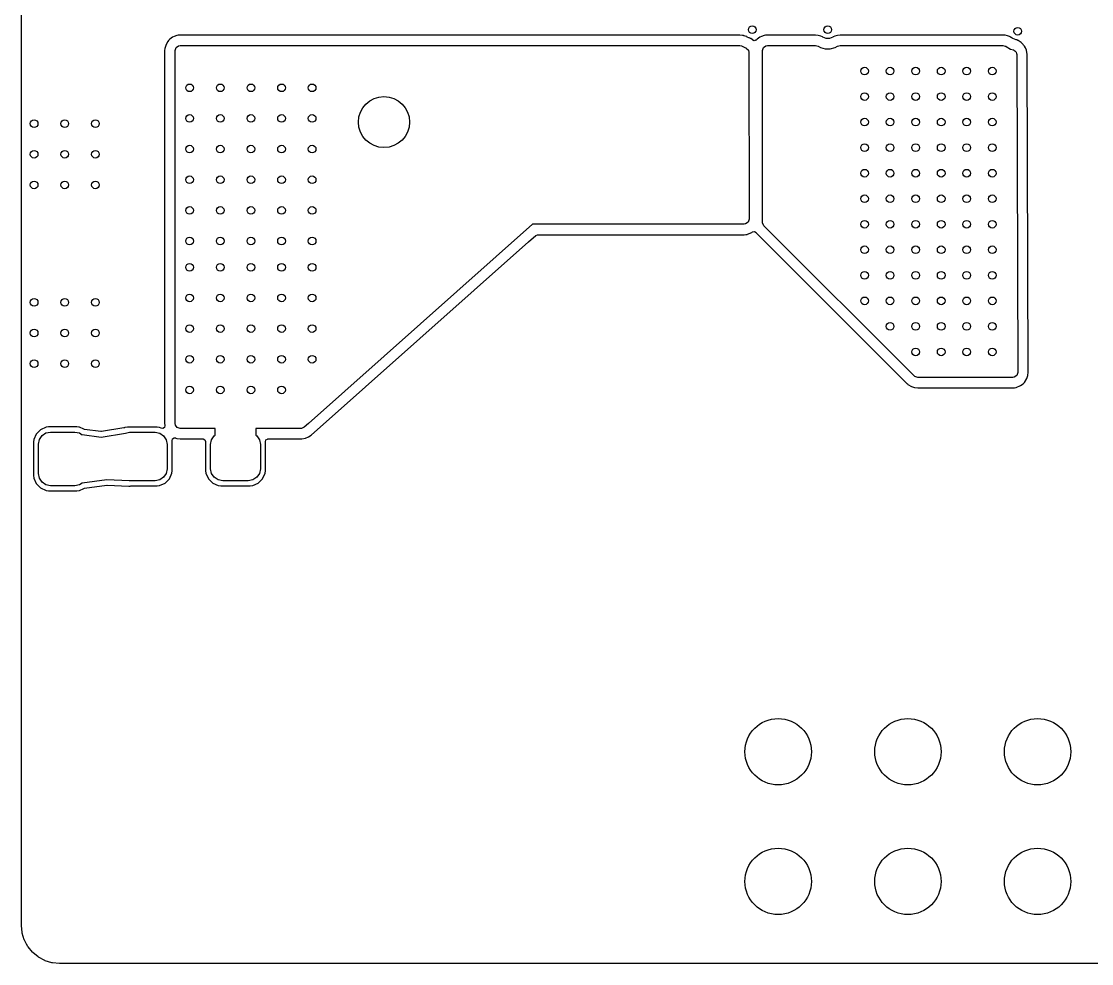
# Model space of a CAD drawing. Extents: x 114.9 to 199.6, y -137.1 to -76.7.
# Drawn here: x 114.88 to 135.84, y -126.15 to -107.7 of the extents above; entities that cross this region are included whole.
import ezdxf

# ---------------------------------------------------------------- set-up
doc = ezdxf.new("R2010")
doc.units = 0
doc.layers.add('BLACK', color=7, linetype='CONTINUOUS')

msp = doc.modelspace()

# ---------------------------------------------------------------- linework, layer by layer
at = {"layer": 'BLACK', "linetype": 'CONTINUOUS'}
for p, q in [((114.8805, -115.9379), (114.8805, -98.952501)), ((117.747835, -108.08978), (117.713466, -108.147303)), ((117.760372, -108.068797), (117.747835, -108.08978)), ((117.760374, -108.068794), (117.760372, -108.068796)), ((117.760372, -108.068796), (117.760372, -108.068797)), ((117.788105, -108.044565), (117.760374, -108.068794)), ((117.788106, -108.044565), (117.788105, -108.044565)), ((117.78811, -108.044561), (117.788106, -108.044565)), ((117.788117, -108.044556), (117.78811, -108.044561)), ((117.837617, -108.008592), (117.788117, -108.044556)), ((117.873785, -107.993133), (117.837617, -108.008592)), ((117.92171, -107.972648), (117.873785, -107.993133)), ((117.921713, -107.972647), (117.92171, -107.972648)), ((117.926272, -107.971873), (117.921713, -107.972647)), ((117.952329, -107.967746), (117.926272, -107.971873)), ((117.956856, -107.96703), (117.952329, -107.967746)), ((117.95686, -107.967029), (117.956856, -107.96703)), ((117.956865, -107.967029), (117.95686, -107.967029)), ((117.977736, -107.965386), (117.956865, -107.967029)), ((117.989, -107.9645), (117.977736, -107.965386)), ((128.949409, -107.9645), (117.989, -107.9645)), ((129.002595, -107.971502), (128.949409, -107.9645)), ((129.021061, -107.976449), (129.002595, -107.971502)), ((129.022746, -107.976868), (129.021061, -107.976449)), ((129.023474, -107.977035), (129.022746, -107.976868)), ((129.023483, -107.977037), (129.023474, -107.977035)), ((129.023484, -107.977038), (129.023483, -107.977037)), ((129.024825, -107.977458), (129.023484, -107.977038)), ((129.034404, -107.980025), (129.024825, -107.977458)), ((129.034296, -107.980426), (129.034404, -107.980025)), ((129.052947, -107.986272), (129.034296, -107.980426)), ((129.052947, -107.986273), (129.052947, -107.986272)), ((129.082943, -107.995675), (129.052947, -107.986273)), ((129.092775, -108.005507), (129.082943, -107.995675)), ((129.125514, -108.019068), (129.092775, -108.005507)), ((129.129273, -108.021238), (129.125514, -108.019068)), ((129.146164, -108.027621), (129.129273, -108.021238)), ((129.155859, -108.031637), (129.146164, -108.027621)), ((129.156058, -108.031637), (129.155859, -108.031637)), ((129.162579, -108.034875), (129.156058, -108.031637)), ((129.208189, -108.067296), (129.162579, -108.034875)), ((129.210094, -108.068408), (129.208189, -108.067296)), ((129.231488, -108.074972), (129.210094, -108.068408)), ((129.239909, -108.07213), (129.231488, -108.074972)), ((129.247254, -108.07347), (129.239909, -108.07213)), ((129.25628, -108.066607), (129.247254, -108.07347)), ((129.267023, -108.062984), (129.25628, -108.066607)), ((129.288106, -108.044565), (129.267023, -108.062984)), ((129.28811, -108.044561), (129.288106, -108.044565)), ((129.288117, -108.044556), (129.28811, -108.044561)), ((129.337617, -108.008592), (129.288117, -108.044556)), ((129.373785, -107.993133), (129.337617, -108.008592)), ((129.42171, -107.972648), (129.373785, -107.993133)), ((129.421713, -107.972647), (129.42171, -107.972648)), ((129.426272, -107.971873), (129.421713, -107.972647)), ((129.452329, -107.967746), (129.426272, -107.971873)), ((129.456856, -107.96703), (129.452329, -107.967746)), ((129.45686, -107.967029), (129.456856, -107.96703)), ((129.456865, -107.967029), (129.45686, -107.967029)), ((129.477736, -107.965386), (129.456865, -107.967029)), ((129.489, -107.9645), (129.477736, -107.965386)), ((130.429409, -107.9645), (129.489, -107.9645)), ((130.482594, -107.971502), (130.429409, -107.9645)), ((130.482596, -107.971502), (130.482594, -107.971502)), ((130.482599, -107.971503), (130.482596, -107.971502)), ((130.482608, -107.971505), (130.482599, -107.971503)), ((130.532086, -107.984762), (130.482608, -107.971505)), ((130.532102, -107.984768), (130.532086, -107.984762)), ((130.566131, -107.998863), (130.532102, -107.984768)), ((130.572775, -108.005507), (130.566131, -107.998863)), ((130.635859, -108.031637), (130.572775, -108.005507)), ((130.704141, -108.031637), (130.635859, -108.031637)), ((130.767225, -108.005507), (130.704141, -108.031637)), ((130.773869, -107.998862), (130.767225, -108.005507)), ((130.807905, -107.984764), (130.773869, -107.998862)), ((130.857404, -107.971501), (130.807905, -107.984764)), ((130.910591, -107.9645), (130.857404, -107.971501)), ((134.099149, -107.9645), (130.910591, -107.9645)), ((134.143707, -107.969389), (134.099149, -107.9645)), ((134.185608, -107.978696), (134.143707, -107.969389)), ((134.185618, -107.978699), (134.185608, -107.978696)), ((134.185623, -107.9787), (134.185618, -107.978699)), ((134.185628, -107.978701), (134.185623, -107.9787)), ((134.185629, -107.978702), (134.185628, -107.978701)), ((134.228052, -107.993131), (134.185629, -107.978702)), ((134.228054, -107.993132), (134.228052, -107.993131)), ((134.228057, -107.993133), (134.228054, -107.993132)), ((134.241595, -107.999459), (134.228057, -107.993133)), ((134.249228, -108.004808), (134.241595, -107.999459)), ((134.252839, -108.00711), (134.249228, -108.004808)), ((134.262187, -108.012507), (134.252839, -108.00711)), ((134.262188, -108.012507), (134.262187, -108.012507)), ((134.280138, -108.02287), (134.262188, -108.012507)), ((134.292775, -108.035507), (134.280138, -108.02287)), ((134.355859, -108.061637), (134.292775, -108.035507)), ((134.369685, -108.061637), (134.355859, -108.061637)), ((134.392241, -108.069856), (134.369685, -108.061637)), ((134.392255, -108.069862), (134.392241, -108.069856)), ((134.392257, -108.069863), (134.392255, -108.069862)), ((134.400143, -108.073548), (134.392257, -108.069863)), ((134.400145, -108.073549), (134.400143, -108.073548)), ((134.400146, -108.07355), (134.400145, -108.073549)), ((134.453414, -108.109542), (134.400146, -108.07355)), ((134.454921, -108.110743), (134.453414, -108.109542)), ((134.454934, -108.110725), (134.454921, -108.110743)), ((134.459972, -108.114664), (134.454934, -108.110725)), ((134.460096, -108.114766), (134.459972, -108.114664)), ((134.490667, -108.146266), (134.460096, -108.114766)), ((117.691145, -108.227041), (117.6845, -108.269)), ((117.6845, -108.269), (117.6845, -115.571)), ((117.694556, -108.205501), (117.691145, -108.227041)), ((117.694557, -108.205498), (117.694556, -108.205501)), ((117.713464, -108.147307), (117.694557, -108.205498)), ((117.713466, -108.147303), (117.713464, -108.147307)), ((117.89, -108.269), (117.908907, -108.210809)), ((117.89, -115.571), (117.89, -108.269)), ((117.908907, -108.210809), (117.958407, -108.174845)), ((117.958407, -108.174845), (117.989, -108.17)), ((117.989, -108.17), (128.949409, -108.17)), ((128.949409, -108.17), (128.981218, -108.178523)), ((128.981218, -108.178523), (128.993437, -108.180329)), ((128.993437, -108.180329), (128.996217, -108.181709)), ((128.996217, -108.181709), (129.045062, -108.20991)), ((129.045062, -108.20991), (129.062331, -108.214537)), ((129.062331, -108.214537), (129.071184, -108.218933)), ((129.071184, -108.218933), (129.114895, -108.261747)), ((129.114895, -108.261747), (129.126156, -108.307491)), ((129.126156, -108.307491), (129.129887, -111.570887)), ((129.39, -108.269), (129.408907, -108.210809)), ((129.39, -111.628992), (129.39, -108.269)), ((129.408907, -108.210809), (129.458407, -108.174845)), ((129.458407, -108.174845), (129.489, -108.17)), ((129.489, -108.17), (130.429409, -108.17)), ((130.429409, -108.17), (130.478909, -108.183263)), ((130.478909, -108.183263), (130.525062, -108.20991)), ((130.525062, -108.20991), (130.620565, -108.2355)), ((130.620565, -108.2355), (130.620567, -108.2355)), ((130.620567, -108.2355), (130.719433, -108.2355)), ((130.719433, -108.2355), (130.719435, -108.2355)), ((130.719435, -108.2355), (130.814938, -108.20991)), ((130.814938, -108.20991), (130.86109, -108.183263)), ((130.86109, -108.183263), (130.910591, -108.17)), ((130.910591, -108.17), (134.099149, -108.17)), ((134.099149, -108.17), (134.141061, -108.17931)), ((134.141061, -108.17931), (134.154599, -108.185636)), ((134.154599, -108.185636), (134.159438, -108.190475)), ((134.159438, -108.190475), (134.245062, -108.23991)), ((134.245062, -108.23991), (134.30526, -108.25604)), ((134.30526, -108.25604), (134.313146, -108.259725)), ((134.313146, -108.259725), (134.329452, -108.274955)), ((134.329452, -108.274955), (134.348172, -108.287112)), ((134.348172, -108.287112), (134.35136, -108.295418)), ((134.35136, -108.295418), (134.35786, -108.301489)), ((134.35786, -108.301489), (134.3621, -108.323398)), ((134.3621, -108.323398), (134.370098, -108.344234)), ((134.49163, -108.145236), (134.490667, -108.146266)), ((134.49813, -108.151307), (134.49163, -108.145236)), ((134.504057, -108.160063), (134.49813, -108.151307)), ((134.52379, -108.180395), (134.504057, -108.160063)), ((134.539524, -108.212453), (134.52379, -108.180395)), ((134.5494, -108.227041), (134.539524, -108.212453)), ((134.559617, -108.262444), (134.5494, -108.227041)), ((134.560425, -108.266622), (134.559617, -108.262444)), ((134.561949, -108.270591), (134.560425, -108.266622)), ((134.575518, -108.338499), (134.561949, -108.270591)), ((134.370098, -108.344234), (134.370234, -108.349105)), ((134.370234, -108.349105), (134.389689, -114.57069)), ((134.575654, -108.34337), (134.575518, -108.338499)), ((134.575733, -108.348462), (134.575654, -108.34337)), ((134.595188, -114.570047), (134.575733, -108.348462)), ((124.89, -111.67), (120.501375, -115.571)), ((129.030887, -111.67), (124.89, -111.67)), ((129.061587, -111.66512), (129.030887, -111.67)), ((129.111046, -111.629099), (129.061587, -111.66512)), ((129.129887, -111.570887), (129.111046, -111.629099)), ((129.391219, -111.644479), (129.39, -111.628992)), ((129.418996, -111.698996), (129.391219, -111.644479)), ((124.812523, -112.013819), (124.954208, -111.887877)), ((124.954208, -111.887877), (124.986762, -111.8755)), ((124.986762, -111.8755), (129.030886, -111.8755)), ((129.030886, -111.8755), (129.030887, -111.8755)), ((129.030887, -111.8755), (129.063148, -111.872952)), ((129.063148, -111.872952), (129.07757, -111.870659)), ((129.07757, -111.870659), (129.093818, -111.868077)), ((129.093818, -111.868077), (129.093837, -111.868073)), ((129.093837, -111.868073), (129.093848, -111.868072)), ((129.093848, -111.868072), (129.098513, -111.867275)), ((129.098513, -111.867275), (129.182568, -111.831234)), ((129.182568, -111.831234), (129.196289, -111.82124)), ((129.196289, -111.82124), (129.232744, -111.812442)), ((129.232744, -111.812442), (129.264744, -111.831999)), ((129.264744, -111.831999), (129.264778, -111.832046)), ((129.264778, -111.832046), (129.273684, -111.844304)), ((129.273684, -111.844304), (129.273691, -111.844312)), ((129.273691, -111.844312), (132.215686, -114.786307)), ((132.361004, -114.641004), (129.418996, -111.698996)), ((120.554659, -115.798587), (124.812523, -112.013819)), ((134.389689, -114.57069), (134.370963, -114.62894)), ((134.585328, -114.633583), (134.595188, -114.570047)), ((132.215686, -114.786307), (132.227543, -114.797268)), ((132.227543, -114.797268), (132.239354, -114.807356)), ((132.239354, -114.807356), (132.239355, -114.807357)), ((132.239355, -114.807357), (132.239357, -114.807358)), ((132.239357, -114.807358), (132.309315, -114.846536)), ((132.372817, -114.651093), (132.361004, -114.641004)), ((132.431008, -114.67), (132.372817, -114.651093)), ((134.290689, -114.67), (132.431008, -114.67)), ((134.321576, -114.665058), (134.290689, -114.67)), ((134.370963, -114.62894), (134.321576, -114.665058)), ((134.358901, -114.86714), (134.442885, -114.830933)), ((134.442885, -114.830933), (134.492272, -114.794815)), ((134.492272, -114.794815), (134.519939, -114.77049)), ((134.519939, -114.77049), (134.566602, -114.691833)), ((134.566602, -114.691833), (134.585328, -114.633583)), ((132.309315, -114.846536), (132.367506, -114.865443)), ((132.367506, -114.865443), (132.431008, -114.8755)), ((132.431008, -114.8755), (132.431009, -114.8755)), ((132.431009, -114.8755), (134.290678, -114.8755)), ((134.290678, -114.8755), (134.290689, -114.8755)), ((134.290689, -114.8755), (134.323157, -114.872919)), ((134.323157, -114.872919), (134.354044, -114.867977)), ((134.354044, -114.867977), (134.358901, -114.86714)), ((115.363671, -115.64598), (115.25564, -115.696356)), ((115.412896, -115.639501), (115.363671, -115.64598)), ((115.412901, -115.6395), (115.412896, -115.639501)), ((115.967099, -115.6395), (115.412901, -115.6395)), ((115.967103, -115.6395), (115.967099, -115.6395)), ((116.006484, -115.644684), (115.967103, -115.6395)), ((116.016331, -115.645981), (116.006484, -115.644684)), ((116.102163, -115.686005), (116.016331, -115.645981)), ((116.887947, -115.658642), (116.447315, -115.731306)), ((116.900678, -115.654706), (116.887947, -115.658642)), ((116.908668, -115.65098), (116.900678, -115.654706)), ((116.957896, -115.644501), (116.908668, -115.65098)), ((116.957901, -115.6445), (116.957896, -115.644501)), ((117.537099, -115.6445), (116.957901, -115.6445)), ((117.537103, -115.6445), (117.537099, -115.6445)), ((117.576484, -115.649684), (117.537103, -115.6445)), ((117.586331, -115.650981), (117.576484, -115.649684)), ((117.61972, -115.666551), (117.586331, -115.650981)), ((117.648091, -115.670539), (117.61972, -115.666551)), ((117.680068, -115.650945), (117.648091, -115.670539)), ((117.688825, -115.614479), (117.680068, -115.650945)), ((117.6845, -115.571), (117.684673, -115.573201)), ((117.684673, -115.573201), (117.687029, -115.603134)), ((117.687029, -115.603134), (117.687032, -115.603159)), ((117.687032, -115.603159), (117.688825, -115.614479)), ((117.894845, -115.601593), (117.89, -115.571)), ((117.930809, -115.651093), (117.894845, -115.601593)), ((117.989, -115.67), (117.930809, -115.651093)), ((118.6725, -115.67), (117.989, -115.67)), ((118.6725, -115.802576), (118.6725, -115.67)), ((120.35236, -115.67), (119.4725, -115.67)), ((119.4725, -115.67), (119.4725, -115.802576)), ((120.362078, -115.669522), (120.35236, -115.67)), ((120.418132, -115.644994), (120.362078, -115.669522)), ((120.501375, -115.571), (120.418132, -115.644994)), ((115.171356, -115.78064), (115.120981, -115.888668)), ((115.171357, -115.780638), (115.171356, -115.78064)), ((115.255638, -115.696357), (115.171357, -115.780638)), ((115.233079, -115.886613), (115.284562, -115.809562)), ((115.25564, -115.696356), (115.255638, -115.696357)), ((115.284562, -115.809562), (115.361613, -115.758079)), ((115.361613, -115.758079), (115.4525, -115.74)), ((115.4525, -115.74), (115.9275, -115.74)), ((115.9275, -115.74), (116.018387, -115.758079)), ((116.018387, -115.758079), (116.068527, -115.791581)), ((116.068527, -115.791581), (116.069872, -115.790834)), ((116.069872, -115.790834), (116.072717, -115.790856)), ((116.072717, -115.790856), (116.441956, -115.839115)), ((116.116521, -115.690183), (116.102163, -115.686005)), ((116.432992, -115.731546), (116.116521, -115.690183)), ((116.447315, -115.731306), (116.432992, -115.731546)), ((116.441956, -115.839115), (116.916648, -115.760835)), ((116.916648, -115.760835), (116.917221, -115.760968)), ((116.917221, -115.760968), (116.9975, -115.745)), ((116.9975, -115.745), (117.4975, -115.745)), ((117.4975, -115.745), (117.588387, -115.763079)), ((117.588387, -115.763079), (117.665438, -115.814562)), ((117.665438, -115.814562), (117.716921, -115.891613)), ((117.830961, -115.908425), (117.840668, -115.872202)), ((117.840668, -115.872202), (117.873147, -115.853451)), ((117.873147, -115.853451), (117.894683, -115.85543)), ((117.894683, -115.85543), (117.901932, -115.857786)), ((117.901932, -115.857786), (117.92549, -115.865441)), ((117.92549, -115.865441), (117.925494, -115.865441)), ((117.925494, -115.865441), (117.925498, -115.865443)), ((117.925498, -115.865443), (117.989, -115.8755)), ((117.989, -115.8755), (118.4375, -115.8755)), ((118.4375, -115.8755), (118.472148, -115.889852)), ((118.603079, -115.891613), (118.654562, -115.814562)), ((118.654562, -115.814562), (118.6725, -115.802576)), ((119.4725, -115.802576), (119.490438, -115.814562)), ((119.490438, -115.814562), (119.541921, -115.891613)), ((119.668627, -115.894669), (119.701106, -115.875919)), ((119.701106, -115.875919), (119.7075, -115.8755)), ((119.7075, -115.8755), (120.352367, -115.8755)), ((120.352367, -115.8755), (120.355572, -115.875421)), ((120.355572, -115.875421), (120.362456, -115.875252)), ((120.362456, -115.875252), (120.372174, -115.874774)), ((120.372174, -115.874774), (120.444459, -115.857787)), ((120.444459, -115.857787), (120.500513, -115.833259)), ((120.500513, -115.833259), (120.554659, -115.798587)), ((114.8805, -125.397593), (114.8805, -115.9379)), ((115.115422, -115.930898), (115.1145, -115.9379)), ((115.1145, -115.9379), (115.1145, -116.592098)), ((115.120981, -115.88867), (115.115422, -115.930898)), ((115.120981, -115.888668), (115.120981, -115.88867)), ((115.215, -115.9775), (115.233079, -115.886613)), ((115.215, -116.5525), (115.215, -115.9775)), ((117.716921, -115.891613), (117.735, -115.9825)), ((117.735, -115.9825), (117.735, -116.4575)), ((117.835499, -115.942898), (117.830961, -115.908425)), ((117.8355, -116.497103), (117.835499, -115.942898)), ((118.472148, -115.889852), (118.4865, -115.9245)), ((118.486082, -115.930878), (118.4845, -115.942897)), ((118.4845, -115.942897), (118.4845, -115.942899)), ((118.4845, -115.942899), (118.4845, -115.942902)), ((118.4845, -115.942902), (118.4845, -116.497098)), ((118.4865, -115.9245), (118.486082, -115.930878)), ((118.585, -115.9825), (118.603079, -115.891613)), ((118.585, -116.4575), (118.585, -115.9825)), ((119.541921, -115.891613), (119.56, -115.9825)), ((119.56, -115.9825), (119.56, -116.4575)), ((119.658919, -115.930894), (119.668627, -115.894669)), ((119.659132, -115.932519), (119.658919, -115.930894)), ((119.660499, -115.942898), (119.659132, -115.932519)), ((119.6605, -116.497103), (119.660499, -115.942898)), ((117.735, -116.4575), (117.716921, -116.548387)), ((117.829019, -116.54633), (117.8355, -116.497103)), ((118.4845, -116.497098), (118.484501, -116.497103)), ((118.484501, -116.497103), (118.49098, -116.546328)), ((118.603079, -116.548387), (118.585, -116.4575)), ((119.56, -116.4575), (119.541921, -116.548387)), ((119.654019, -116.54633), (119.6605, -116.497103)), ((115.1145, -116.592098), (115.114501, -116.592103)), ((115.114501, -116.592103), (115.12098, -116.641328)), ((115.12098, -116.641328), (115.171356, -116.749359)), ((115.233079, -116.643387), (115.215, -116.5525)), ((115.284562, -116.720438), (115.233079, -116.643387)), ((116.553504, -116.676304), (116.072723, -116.739142)), ((116.990116, -116.694689), (116.553504, -116.676304)), ((116.993642, -116.694232), (116.990116, -116.694689)), ((116.9975, -116.695), (116.993642, -116.694232)), ((117.4975, -116.695), (116.9975, -116.695)), ((117.588387, -116.676921), (117.4975, -116.695)), ((117.665438, -116.625438), (117.588387, -116.676921)), ((117.716921, -116.548387), (117.665438, -116.625438)), ((117.694359, -116.738644), (117.778644, -116.654359)), ((117.778644, -116.654359), (117.829019, -116.54633)), ((118.49098, -116.546328), (118.541356, -116.654359)), ((118.541356, -116.654359), (118.541357, -116.654361)), ((118.541357, -116.654361), (118.625638, -116.738642)), ((118.654562, -116.625438), (118.603079, -116.548387)), ((118.731613, -116.676921), (118.654562, -116.625438)), ((118.8225, -116.695), (118.731613, -116.676921)), ((119.3225, -116.695), (118.8225, -116.695)), ((119.413387, -116.676921), (119.3225, -116.695)), ((119.490438, -116.625438), (119.413387, -116.676921)), ((119.541921, -116.548387), (119.490438, -116.625438)), ((119.519359, -116.738644), (119.603644, -116.654359)), ((119.603644, -116.654359), (119.654019, -116.54633)), ((115.171356, -116.749359), (115.171357, -116.749361)), ((115.171357, -116.749361), (115.255638, -116.833642)), ((115.255638, -116.833642), (115.25564, -116.833643)), ((115.25564, -116.833643), (115.255641, -116.833644)), ((115.255641, -116.833644), (115.36367, -116.884019)), ((115.361613, -116.771921), (115.284562, -116.720438)), ((115.4525, -116.79), (115.361613, -116.771921)), ((115.36367, -116.884019), (115.412897, -116.8905)), ((115.412897, -116.8905), (115.967102, -116.890499)), ((115.9275, -116.79), (115.4525, -116.79)), ((116.018387, -116.771921), (115.9275, -116.79)), ((115.967102, -116.890499), (116.01633, -116.884019)), ((116.01633, -116.884019), (116.102172, -116.843989)), ((116.068959, -116.73813), (116.018387, -116.771921)), ((116.072723, -116.739142), (116.068959, -116.73813)), ((116.102172, -116.843989), (116.116522, -116.839814)), ((116.116522, -116.839814), (116.553968, -116.78264)), ((116.553968, -116.78264), (116.562363, -116.782271)), ((116.562363, -116.782271), (116.985678, -116.800096)), ((116.985678, -116.800096), (117.003656, -116.799317)), ((117.003656, -116.799317), (117.007597, -116.798807)), ((117.007597, -116.798807), (117.007603, -116.798804)), ((117.007603, -116.798804), (117.01093, -116.797886)), ((117.01093, -116.797886), (117.011093, -116.798477)), ((117.011093, -116.798477), (117.025398, -116.795499)), ((117.025398, -116.795499), (117.537098, -116.795499)), ((117.537098, -116.795499), (117.537102, -116.795499)), ((117.537102, -116.795499), (117.58633, -116.789019)), ((117.58633, -116.789019), (117.694359, -116.738644)), ((118.625638, -116.738642), (118.62564, -116.738643)), ((118.62564, -116.738643), (118.625641, -116.738644)), ((118.625641, -116.738644), (118.73367, -116.789019)), ((118.73367, -116.789019), (118.782897, -116.7955)), ((118.782897, -116.7955), (119.362102, -116.795499)), ((119.362102, -116.795499), (119.41133, -116.789019)), ((119.41133, -116.789019), (119.519359, -116.738644)), ((114.880736, -125.402396), (114.8805, -125.397593)), ((114.894428, -125.541417), (114.880736, -125.402396)), ((114.896302, -125.550838), (114.894428, -125.541417)), ((114.936151, -125.682205), (114.896302, -125.550838)), ((114.939824, -125.691072), (114.936151, -125.682205)), ((114.9815, -125.769042), (114.939824, -125.691072)), ((115.004539, -125.812144), (114.9815, -125.769042)), ((115.009875, -125.82013), (115.004539, -125.812144)), ((115.096961, -125.926245), (115.009875, -125.82013)), ((115.103754, -125.933038), (115.096961, -125.926245)), ((115.209869, -126.020124), (115.103754, -125.933038)), ((115.217855, -126.02546), (115.209869, -126.020124)), ((115.338923, -126.090173), (115.217855, -126.02546)), ((115.347798, -126.093849), (115.338923, -126.090173)), ((115.479161, -126.133697), (115.347798, -126.093849)), ((115.488582, -126.135571), (115.479161, -126.133697)), ((115.627604, -126.149264), (115.488582, -126.135571)), ((115.632407, -126.1495), (115.627604, -126.149264)), ((143.648416, -126.1495), (115.632407, -126.1495))]:
    msp.add_line(p, q, dxfattribs=at)
at = {"layer": 'BLACK'}
for centre, radius in [((129.19, -107.86), 0.075), ((130.67, -107.86), 0.075), ((134.39, -107.89), 0.075), ((131.39, -108.67), 0.075), ((131.89, -108.67), 0.075), ((132.39, -108.67), 0.075), ((132.89, -108.67), 0.075), ((133.39, -108.67), 0.075), ((133.89, -108.67), 0.075), ((118.1735, -108.9985), 0.075), ((118.7735, -108.9985), 0.075), ((119.3735, -108.9985), 0.075), ((119.9735, -108.9985), 0.075), ((120.5735, -108.9985), 0.075), ((121.98, -109.67), 0.5), ((131.39, -109.17), 0.075), ((131.89, -109.17), 0.075), ((132.39, -109.17), 0.075), ((132.89, -109.17), 0.075), ((133.39, -109.17), 0.075), ((133.89, -109.17), 0.075), ((118.1735, -109.5985), 0.075), ((118.7735, -109.5985), 0.075), ((119.3735, -109.5985), 0.075), ((119.9735, -109.5985), 0.075), ((120.5735, -109.5985), 0.075), ((115.13, -109.7), 0.075), ((115.73, -109.7), 0.075), ((116.33, -109.7), 0.075), ((131.39, -109.67), 0.075), ((131.89, -109.67), 0.075), ((132.39, -109.67), 0.075), ((132.89, -109.67), 0.075), ((133.39, -109.67), 0.075), ((133.89, -109.67), 0.075), ((118.1735, -110.1985), 0.075), ((118.7735, -110.1985), 0.075), ((119.3735, -110.1985), 0.075), ((119.9735, -110.1985), 0.075), ((120.5735, -110.1985), 0.075), ((131.39, -110.17), 0.075), ((131.89, -110.17), 0.075), ((132.39, -110.17), 0.075), ((132.89, -110.17), 0.075), ((133.39, -110.17), 0.075), ((133.89, -110.17), 0.075), ((115.13, -110.3), 0.075), ((115.73, -110.3), 0.075), ((116.33, -110.3), 0.075), ((131.39, -110.67), 0.075), ((131.89, -110.67), 0.075), ((132.39, -110.67), 0.075), ((132.89, -110.67), 0.075), ((133.39, -110.67), 0.075), ((133.89, -110.67), 0.075), ((115.13, -110.9), 0.075), ((115.73, -110.9), 0.075), ((116.33, -110.9), 0.075), ((118.1735, -110.7985), 0.075), ((118.7735, -110.7985), 0.075), ((119.3735, -110.7985), 0.075), ((119.9735, -110.7985), 0.075), ((120.5735, -110.7985), 0.075), ((131.39, -111.17), 0.075), ((131.89, -111.17), 0.075), ((132.39, -111.17), 0.075), ((132.89, -111.17), 0.075), ((133.39, -111.17), 0.075), ((133.89, -111.17), 0.075), ((118.1735, -111.3985), 0.075), ((118.7735, -111.3985), 0.075), ((119.3735, -111.3985), 0.075), ((119.9735, -111.3985), 0.075), ((120.5735, -111.3985), 0.075), ((131.39, -111.67), 0.075), ((131.89, -111.67), 0.075), ((132.39, -111.67), 0.075), ((132.89, -111.67), 0.075), ((133.39, -111.67), 0.075), ((133.89, -111.67), 0.075), ((118.1735, -111.9985), 0.075), ((118.7735, -111.9985), 0.075), ((119.3735, -111.9985), 0.075), ((119.9735, -111.9985), 0.075), ((120.5735, -111.9985), 0.075), ((131.39, -112.17), 0.075), ((131.89, -112.17), 0.075), ((132.39, -112.17), 0.075), ((132.89, -112.17), 0.075), ((133.39, -112.17), 0.075), ((133.89, -112.17), 0.075), ((118.1735, -112.5135), 0.075), ((118.7735, -112.5135), 0.075), ((119.3735, -112.5135), 0.075), ((119.9735, -112.5135), 0.075), ((120.5735, -112.5135), 0.075), ((131.39, -112.67), 0.075), ((131.89, -112.67), 0.075), ((132.39, -112.67), 0.075), ((132.89, -112.67), 0.075), ((133.39, -112.67), 0.075), ((133.89, -112.67), 0.075), ((115.13, -113.2), 0.075), ((115.73, -113.2), 0.075), ((116.33, -113.2), 0.075), ((118.1735, -113.1135), 0.075), ((118.7735, -113.1135), 0.075), ((119.3735, -113.1135), 0.075), ((119.9735, -113.1135), 0.075), ((120.5735, -113.1135), 0.075), ((131.39, -113.17), 0.075), ((131.89, -113.17), 0.075), ((132.39, -113.17), 0.075), ((132.89, -113.17), 0.075), ((133.39, -113.17), 0.075), ((133.89, -113.17), 0.075), ((115.13, -113.8), 0.075), ((115.73, -113.8), 0.075), ((116.33, -113.8), 0.075), ((118.1735, -113.7135), 0.075), ((118.7735, -113.7135), 0.075), ((119.3735, -113.7135), 0.075), ((119.9735, -113.7135), 0.075), ((120.5735, -113.7135), 0.075), ((131.89, -113.67), 0.075), ((132.39, -113.67), 0.075), ((132.89, -113.67), 0.075), ((133.39, -113.67), 0.075), ((133.89, -113.67), 0.075), ((132.39, -114.17), 0.075), ((132.89, -114.17), 0.075), ((133.39, -114.17), 0.075), ((133.89, -114.17), 0.075), ((115.13, -114.4), 0.075), ((115.73, -114.4), 0.075), ((116.33, -114.4), 0.075), ((118.1735, -114.3135), 0.075), ((118.7735, -114.3135), 0.075), ((119.3735, -114.3135), 0.075), ((119.9735, -114.3135), 0.075), ((120.5735, -114.3135), 0.075), ((118.1735, -114.9135), 0.075), ((118.7735, -114.9135), 0.075), ((119.3735, -114.9135), 0.075), ((119.9735, -114.9135), 0.075), ((129.698, -122), 0.65), ((132.238, -122), 0.65), ((134.778, -122), 0.65), ((129.698, -124.54), 0.65), ((132.238, -124.54), 0.65), ((134.778, -124.54), 0.65)]:
    msp.add_circle(centre, radius, dxfattribs=at)
at = {"layer": 'WHITE'}
for centre, radius in [((129.19, -107.86), 0.075), ((130.67, -107.86), 0.075), ((134.39, -107.89), 0.075), ((131.39, -108.67), 0.075), ((131.89, -108.67), 0.075), ((132.39, -108.67), 0.075), ((132.89, -108.67), 0.075), ((133.39, -108.67), 0.075), ((133.89, -108.67), 0.075), ((118.1735, -108.9985), 0.075), ((118.7735, -108.9985), 0.075), ((119.3735, -108.9985), 0.075), ((119.9735, -108.9985), 0.075), ((120.5735, -108.9985), 0.075), ((121.98, -109.67), 0.5), ((131.39, -109.17), 0.075), ((131.89, -109.17), 0.075), ((132.39, -109.17), 0.075), ((132.89, -109.17), 0.075), ((133.39, -109.17), 0.075), ((133.89, -109.17), 0.075), ((118.1735, -109.5985), 0.075), ((118.7735, -109.5985), 0.075), ((119.3735, -109.5985), 0.075), ((119.9735, -109.5985), 0.075), ((120.5735, -109.5985), 0.075), ((115.13, -109.7), 0.075), ((115.73, -109.7), 0.075), ((116.33, -109.7), 0.075), ((131.39, -109.67), 0.075), ((131.89, -109.67), 0.075), ((132.39, -109.67), 0.075), ((132.89, -109.67), 0.075), ((133.39, -109.67), 0.075), ((133.89, -109.67), 0.075), ((118.1735, -110.1985), 0.075), ((118.7735, -110.1985), 0.075), ((119.3735, -110.1985), 0.075), ((119.9735, -110.1985), 0.075), ((120.5735, -110.1985), 0.075), ((131.39, -110.17), 0.075), ((131.89, -110.17), 0.075), ((132.39, -110.17), 0.075), ((132.89, -110.17), 0.075), ((133.39, -110.17), 0.075), ((133.89, -110.17), 0.075), ((115.13, -110.3), 0.075), ((115.73, -110.3), 0.075), ((116.33, -110.3), 0.075), ((131.39, -110.67), 0.075), ((131.89, -110.67), 0.075), ((132.39, -110.67), 0.075), ((132.89, -110.67), 0.075), ((133.39, -110.67), 0.075), ((133.89, -110.67), 0.075), ((115.13, -110.9), 0.075), ((115.73, -110.9), 0.075), ((116.33, -110.9), 0.075), ((118.1735, -110.7985), 0.075), ((118.7735, -110.7985), 0.075), ((119.3735, -110.7985), 0.075), ((119.9735, -110.7985), 0.075), ((120.5735, -110.7985), 0.075), ((131.39, -111.17), 0.075), ((131.89, -111.17), 0.075), ((132.39, -111.17), 0.075), ((132.89, -111.17), 0.075), ((133.39, -111.17), 0.075), ((133.89, -111.17), 0.075), ((118.1735, -111.3985), 0.075), ((118.7735, -111.3985), 0.075), ((119.3735, -111.3985), 0.075), ((119.9735, -111.3985), 0.075), ((120.5735, -111.3985), 0.075), ((131.39, -111.67), 0.075), ((131.89, -111.67), 0.075), ((132.39, -111.67), 0.075), ((132.89, -111.67), 0.075), ((133.39, -111.67), 0.075), ((133.89, -111.67), 0.075), ((118.1735, -111.9985), 0.075), ((118.7735, -111.9985), 0.075), ((119.3735, -111.9985), 0.075), ((119.9735, -111.9985), 0.075), ((120.5735, -111.9985), 0.075), ((131.39, -112.17), 0.075), ((131.89, -112.17), 0.075), ((132.39, -112.17), 0.075), ((132.89, -112.17), 0.075), ((133.39, -112.17), 0.075), ((133.89, -112.17), 0.075), ((118.1735, -112.5135), 0.075), ((118.7735, -112.5135), 0.075), ((119.3735, -112.5135), 0.075), ((119.9735, -112.5135), 0.075), ((120.5735, -112.5135), 0.075), ((131.39, -112.67), 0.075), ((131.89, -112.67), 0.075), ((132.39, -112.67), 0.075), ((132.89, -112.67), 0.075), ((133.39, -112.67), 0.075), ((133.89, -112.67), 0.075), ((115.13, -113.2), 0.075), ((115.73, -113.2), 0.075), ((116.33, -113.2), 0.075), ((118.1735, -113.1135), 0.075), ((118.7735, -113.1135), 0.075), ((119.3735, -113.1135), 0.075), ((119.9735, -113.1135), 0.075), ((120.5735, -113.1135), 0.075), ((131.39, -113.17), 0.075), ((131.89, -113.17), 0.075), ((132.39, -113.17), 0.075), ((132.89, -113.17), 0.075), ((133.39, -113.17), 0.075), ((133.89, -113.17), 0.075), ((115.13, -113.8), 0.075), ((115.73, -113.8), 0.075), ((116.33, -113.8), 0.075), ((118.1735, -113.7135), 0.075), ((118.7735, -113.7135), 0.075), ((119.3735, -113.7135), 0.075), ((119.9735, -113.7135), 0.075), ((120.5735, -113.7135), 0.075), ((131.89, -113.67), 0.075), ((132.39, -113.67), 0.075), ((132.89, -113.67), 0.075), ((133.39, -113.67), 0.075), ((133.89, -113.67), 0.075), ((132.39, -114.17), 0.075), ((132.89, -114.17), 0.075), ((133.39, -114.17), 0.075), ((133.89, -114.17), 0.075), ((115.13, -114.4), 0.075), ((115.73, -114.4), 0.075), ((116.33, -114.4), 0.075), ((118.1735, -114.3135), 0.075), ((118.7735, -114.3135), 0.075), ((119.3735, -114.3135), 0.075), ((119.9735, -114.3135), 0.075), ((120.5735, -114.3135), 0.075), ((118.1735, -114.9135), 0.075), ((118.7735, -114.9135), 0.075), ((119.3735, -114.9135), 0.075), ((119.9735, -114.9135), 0.075), ((129.698, -122), 0.65), ((132.238, -122), 0.65), ((134.778, -122), 0.65), ((129.698, -124.54), 0.65), ((132.238, -124.54), 0.65), ((134.778, -124.54), 0.65)]:
    msp.add_circle(centre, radius, dxfattribs=at)

doc.saveas('drawing.dxf')
